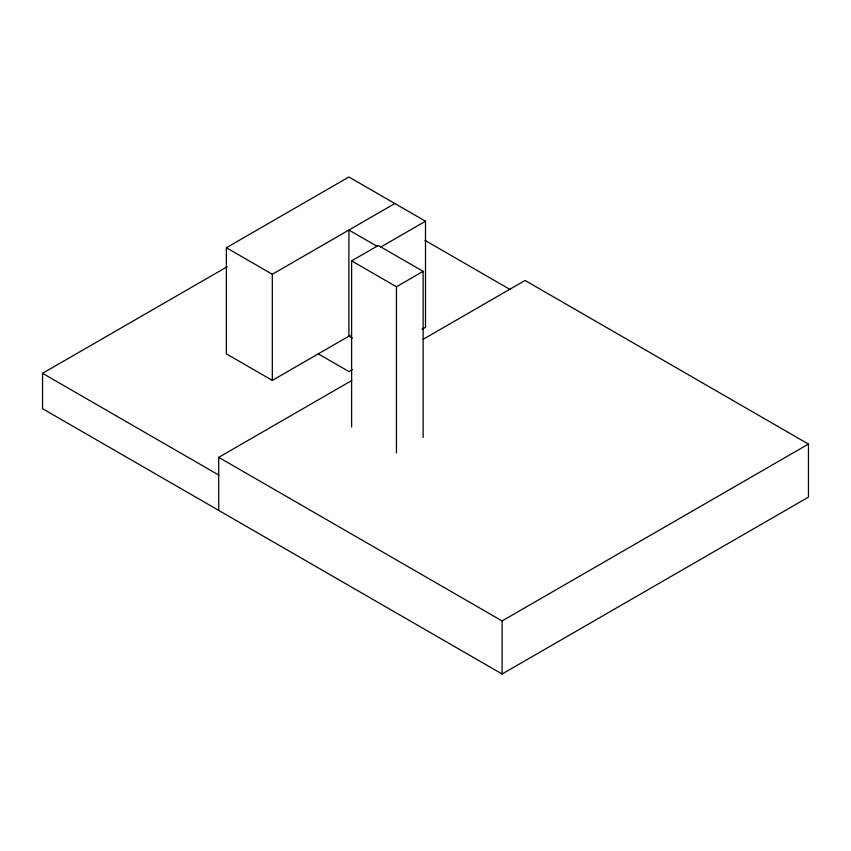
<?xml version="1.0" encoding="UTF-8"?>
<svg xmlns="http://www.w3.org/2000/svg" width="851" height="851" viewBox="0 0 851 851"><rect width="100%" height="100%" fill="white"/><g stroke="black" fill="none" stroke-linecap="round" stroke-linejoin="round"><path stroke-width="1.28" d="M350.197 335.432L272.32 380.397L226.366 353.867L226.366 247.737L348.91 176.987L425.5 221.207L425.5 327.337L422.053 329.326M422.947 339.421L525.067 280.458L808.45 444.073L808.45 497.133L502.09 674.013L42.55 408.693L42.55 373.323L227.281 266.671M226.366 247.737L272.32 274.267L394.864 203.517M351.612 427L351.612 260.874L378.301 245.471L423.128 271.352L423.128 437.478M380.695 247.077L425.5 221.207M351.612 260.874L396.449 286.755L423.128 271.352M352.314 369.589L348.91 371.557L318.274 353.867M218.707 510.398L218.707 457.338L351.803 380.493M218.707 457.338L502.09 620.943L808.45 444.073M424.904 240.322L510.1 289.51M377.28 246.428L348.91 230.047L348.91 336.177L352.314 338.145M42.55 373.323L218.707 475.028M502.09 620.943L502.09 674.013M396.449 286.755L396.449 452.881M272.32 274.267L272.32 380.397"/></g></svg>
